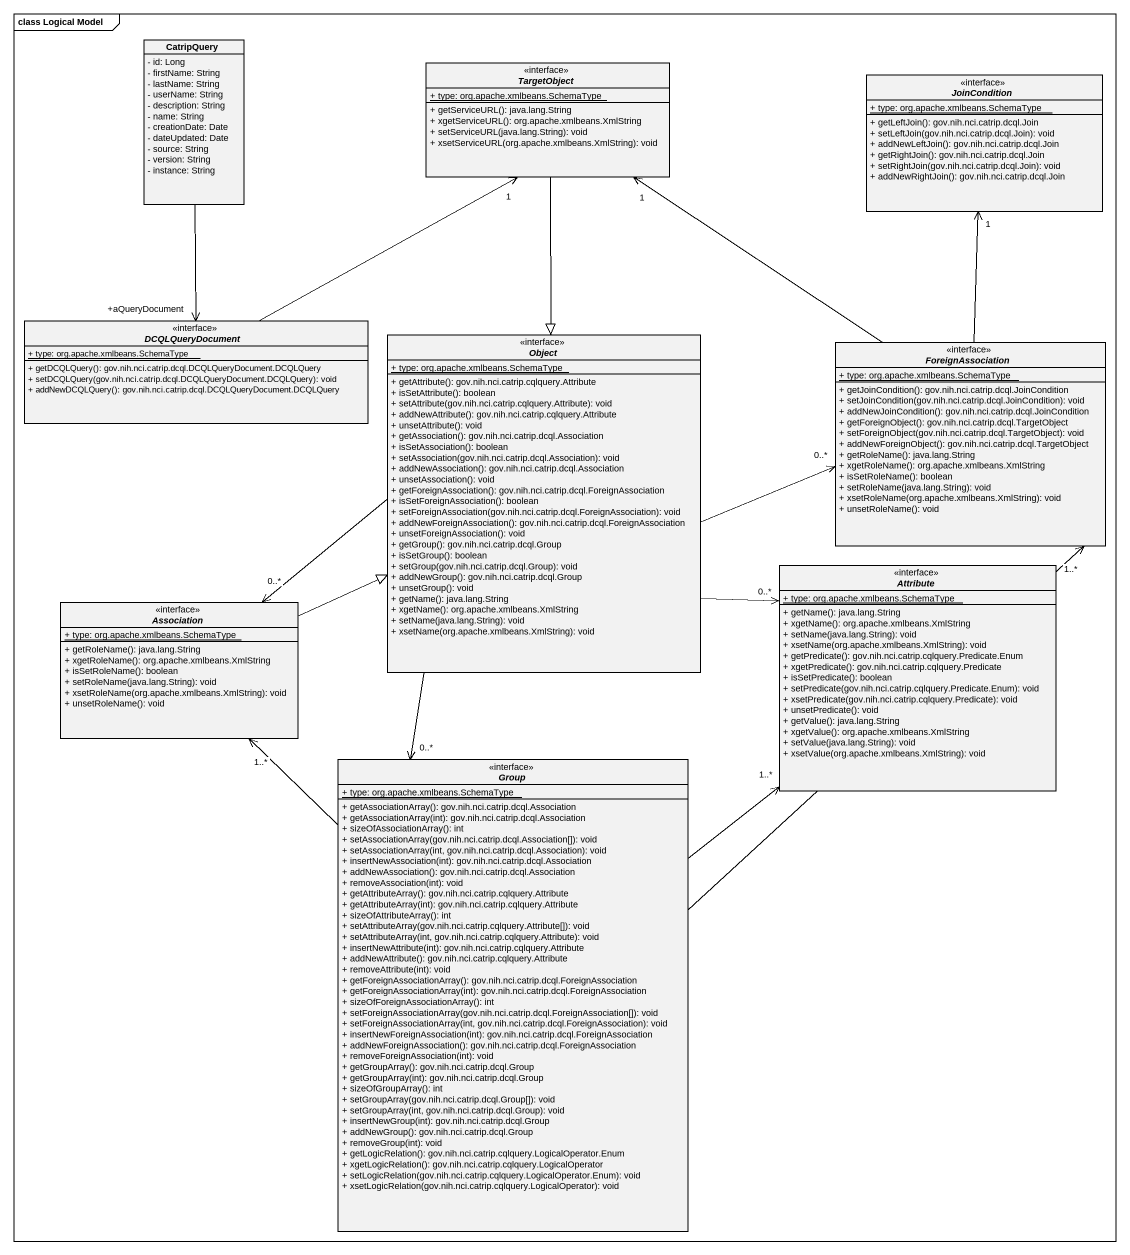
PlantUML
@startuml
mainframe class Logical Model
hide circle
hide empty members
skinparam classAttributeIconSize 0
class CatripQuery {
  - id: Long
  - firstName: String
  - lastName: String
  - userName: String
  - description: String
  - name: String
  - creationDate: Date
  - dateUpdated: Date
  - source: String
  - version: String
  - instance: String
}
interface TargetObject <<interface>> {
  {static} + type: org.apache.xmlbeans.SchemaType
  + getServiceURL(): java.lang.String
  + xgetServiceURL(): org.apache.xmlbeans.XmlString
  + setServiceURL(java.lang.String): void
  + xsetServiceURL(org.apache.xmlbeans.XmlString): void
}
interface JoinCondition <<interface>> {
  {static} + type: org.apache.xmlbeans.SchemaType
  + getLeftJoin(): gov.nih.nci.catrip.dcql.Join
  + setLeftJoin(gov.nih.nci.catrip.dcql.Join): void
  + addNewLeftJoin(): gov.nih.nci.catrip.dcql.Join
  + getRightJoin(): gov.nih.nci.catrip.dcql.Join
  + setRightJoin(gov.nih.nci.catrip.dcql.Join): void
  + addNewRightJoin(): gov.nih.nci.catrip.dcql.Join
}
interface DCQLQueryDocument <<interface>> {
  {static} + type: org.apache.xmlbeans.SchemaType
  + getDCQLQuery(): gov.nih.nci.catrip.dcql.DCQLQueryDocument.DCQLQuery
  + setDCQLQuery(gov.nih.nci.catrip.dcql.DCQLQueryDocument.DCQLQuery): void
  + addNewDCQLQuery(): gov.nih.nci.catrip.dcql.DCQLQueryDocument.DCQLQuery
}
interface "Object" as Object_ <<interface>> {
  {static} + type: org.apache.xmlbeans.SchemaType
  + getAttribute(): gov.nih.nci.catrip.cqlquery.Attribute
  + isSetAttribute(): boolean
  + setAttribute(gov.nih.nci.catrip.cqlquery.Attribute): void
  + addNewAttribute(): gov.nih.nci.catrip.cqlquery.Attribute
  + unsetAttribute(): void
  + getAssociation(): gov.nih.nci.catrip.dcql.Association
  + isSetAssociation(): boolean
  + setAssociation(gov.nih.nci.catrip.dcql.Association): void
  + addNewAssociation(): gov.nih.nci.catrip.dcql.Association
  + unsetAssociation(): void
  + getForeignAssociation(): gov.nih.nci.catrip.dcql.ForeignAssociation
  + isSetForeignAssociation(): boolean
  + setForeignAssociation(gov.nih.nci.catrip.dcql.ForeignAssociation): void
  + addNewForeignAssociation(): gov.nih.nci.catrip.dcql.ForeignAssociation
  + unsetForeignAssociation(): void
  + getGroup(): gov.nih.nci.catrip.dcql.Group
  + isSetGroup(): boolean
  + setGroup(gov.nih.nci.catrip.dcql.Group): void
  + addNewGroup(): gov.nih.nci.catrip.dcql.Group
  + unsetGroup(): void
  + getName(): java.lang.String
  + xgetName(): org.apache.xmlbeans.XmlString
  + setName(java.lang.String): void
  + xsetName(org.apache.xmlbeans.XmlString): void
}
interface ForeignAssociation <<interface>> {
  {static} + type: org.apache.xmlbeans.SchemaType
  + getJoinCondition(): gov.nih.nci.catrip.dcql.JoinCondition
  + setJoinCondition(gov.nih.nci.catrip.dcql.JoinCondition): void
  + addNewJoinCondition(): gov.nih.nci.catrip.dcql.JoinCondition
  + getForeignObject(): gov.nih.nci.catrip.dcql.TargetObject
  + setForeignObject(gov.nih.nci.catrip.dcql.TargetObject): void
  + addNewForeignObject(): gov.nih.nci.catrip.dcql.TargetObject
  + getRoleName(): java.lang.String
  + xgetRoleName(): org.apache.xmlbeans.XmlString
  + isSetRoleName(): boolean
  + setRoleName(java.lang.String): void
  + xsetRoleName(org.apache.xmlbeans.XmlString): void
  + unsetRoleName(): void
}
interface Attribute <<interface>> {
  {static} + type: org.apache.xmlbeans.SchemaType
  + getName(): java.lang.String
  + xgetName(): org.apache.xmlbeans.XmlString
  + setName(java.lang.String): void
  + xsetName(org.apache.xmlbeans.XmlString): void
  + getPredicate(): gov.nih.nci.catrip.cqlquery.Predicate.Enum
  + xgetPredicate(): gov.nih.nci.catrip.cqlquery.Predicate
  + isSetPredicate(): boolean
  + setPredicate(gov.nih.nci.catrip.cqlquery.Predicate.Enum): void
  + xsetPredicate(gov.nih.nci.catrip.cqlquery.Predicate): void
  + unsetPredicate(): void
  + getValue(): java.lang.String
  + xgetValue(): org.apache.xmlbeans.XmlString
  + setValue(java.lang.String): void
  + xsetValue(org.apache.xmlbeans.XmlString): void
}
interface Association <<interface>> {
  {static} + type: org.apache.xmlbeans.SchemaType
  + getRoleName(): java.lang.String
  + xgetRoleName(): org.apache.xmlbeans.XmlString
  + isSetRoleName(): boolean
  + setRoleName(java.lang.String): void
  + xsetRoleName(org.apache.xmlbeans.XmlString): void
  + unsetRoleName(): void
}
interface "Group" as Group_ <<interface>> {
  {static} + type: org.apache.xmlbeans.SchemaType
  + getAssociationArray(): gov.nih.nci.catrip.dcql.Association
  + getAssociationArray(int): gov.nih.nci.catrip.dcql.Association
  + sizeOfAssociationArray(): int
  + setAssociationArray(gov.nih.nci.catrip.dcql.Association[]): void
  + setAssociationArray(int, gov.nih.nci.catrip.dcql.Association): void
  + insertNewAssociation(int): gov.nih.nci.catrip.dcql.Association
  + addNewAssociation(): gov.nih.nci.catrip.dcql.Association
  + removeAssociation(int): void
  + getAttributeArray(): gov.nih.nci.catrip.cqlquery.Attribute
  + getAttributeArray(int): gov.nih.nci.catrip.cqlquery.Attribute
  + sizeOfAttributeArray(): int
  + setAttributeArray(gov.nih.nci.catrip.cqlquery.Attribute[]): void
  + setAttributeArray(int, gov.nih.nci.catrip.cqlquery.Attribute): void
  + insertNewAttribute(int): gov.nih.nci.catrip.cqlquery.Attribute
  + addNewAttribute(): gov.nih.nci.catrip.cqlquery.Attribute
  + removeAttribute(int): void
  + getForeignAssociationArray(): gov.nih.nci.catrip.dcql.ForeignAssociation
  + getForeignAssociationArray(int): gov.nih.nci.catrip.dcql.ForeignAssociation
  + sizeOfForeignAssociationArray(): int
  + setForeignAssociationArray(gov.nih.nci.catrip.dcql.ForeignAssociation[]): void
  + setForeignAssociationArray(int, gov.nih.nci.catrip.dcql.ForeignAssociation): void
  + insertNewForeignAssociation(int): gov.nih.nci.catrip.dcql.ForeignAssociation
  + addNewForeignAssociation(): gov.nih.nci.catrip.dcql.ForeignAssociation
  + removeForeignAssociation(int): void
  + getGroupArray(): gov.nih.nci.catrip.dcql.Group
  + getGroupArray(int): gov.nih.nci.catrip.dcql.Group
  + sizeOfGroupArray(): int
  + setGroupArray(gov.nih.nci.catrip.dcql.Group[]): void
  + setGroupArray(int, gov.nih.nci.catrip.dcql.Group): void
  + insertNewGroup(int): gov.nih.nci.catrip.dcql.Group
  + addNewGroup(): gov.nih.nci.catrip.dcql.Group
  + removeGroup(int): void
  + getLogicRelation(): gov.nih.nci.catrip.cqlquery.LogicalOperator.Enum
  + xgetLogicRelation(): gov.nih.nci.catrip.cqlquery.LogicalOperator
  + setLogicRelation(gov.nih.nci.catrip.cqlquery.LogicalOperator.Enum): void
  + xsetLogicRelation(gov.nih.nci.catrip.cqlquery.LogicalOperator): void
}
CatripQuery --> "+aQueryDocument" DCQLQueryDocument
TargetObject --|> Object_
DCQLQueryDocument -up-> "1" TargetObject
Object_ -right-> "0..*" ForeignAssociation
Object_ -right-> "0..*" Attribute
Object_ -left-> "0..*" Association
Object_ --> "0..*" Group_
ForeignAssociation -up-> "1" TargetObject
ForeignAssociation -up-> "1" JoinCondition
Association -right-|> Object_
Group_ -up-> "1..*" ForeignAssociation
Group_ -up-> "1..*" Attribute
Group_ -up-> "1..*" Association
@enduml
